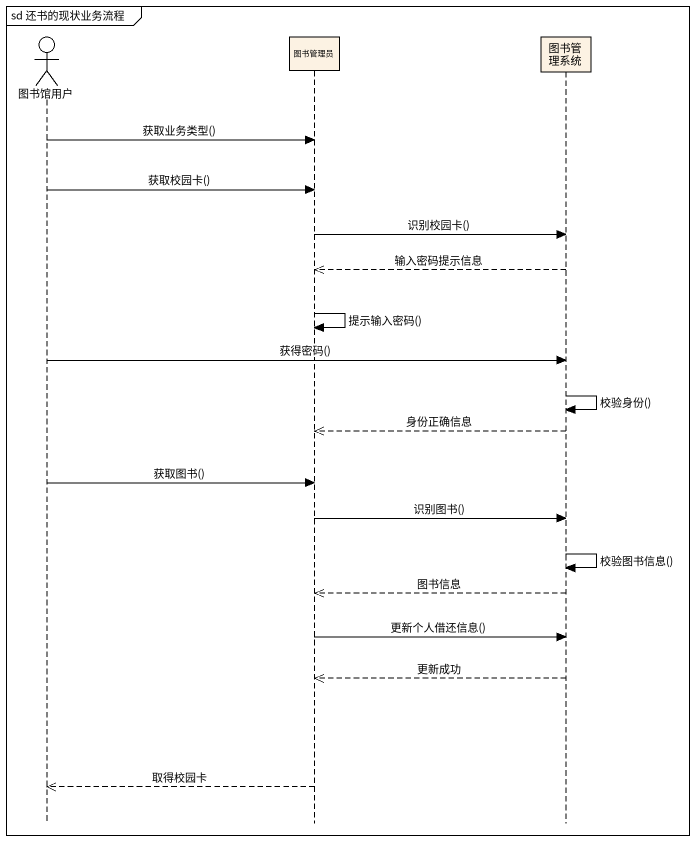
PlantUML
@startuml
mainframe sd 还书的现状业务流程
hide footbox
actor 图书馆用户
participant 图书管理员
participant 图书管理系统

图书馆用户 -> 图书管理员 : 获取业务类型()
图书馆用户 -> 图书管理员 : 获取校园卡()
图书管理员 -> 图书管理系统 : 识别校园卡()
图书管理系统 -->> 图书管理员 : 输入密码提示信息
图书管理员 -> 图书管理员 : 提示输入密码()
图书馆用户 -> 图书管理系统 : 获得密码()
图书管理系统 -> 图书管理系统 : 校验身份()
图书管理系统 -->> 图书管理员 : 身份正确信息
图书馆用户 -> 图书管理员 : 获取图书()
图书管理员 -> 图书管理系统 : 识别图书()
图书管理系统 -> 图书管理系统 : 校验图书信息()
图书管理系统 -->> 图书管理员 : 图书信息
图书管理员 -> 图书管理系统 : 更新个人借还信息()
图书管理系统 -->> 图书管理员 : 更新成功
图书管理员 -->> 图书馆用户 : 取得校园卡
@enduml
